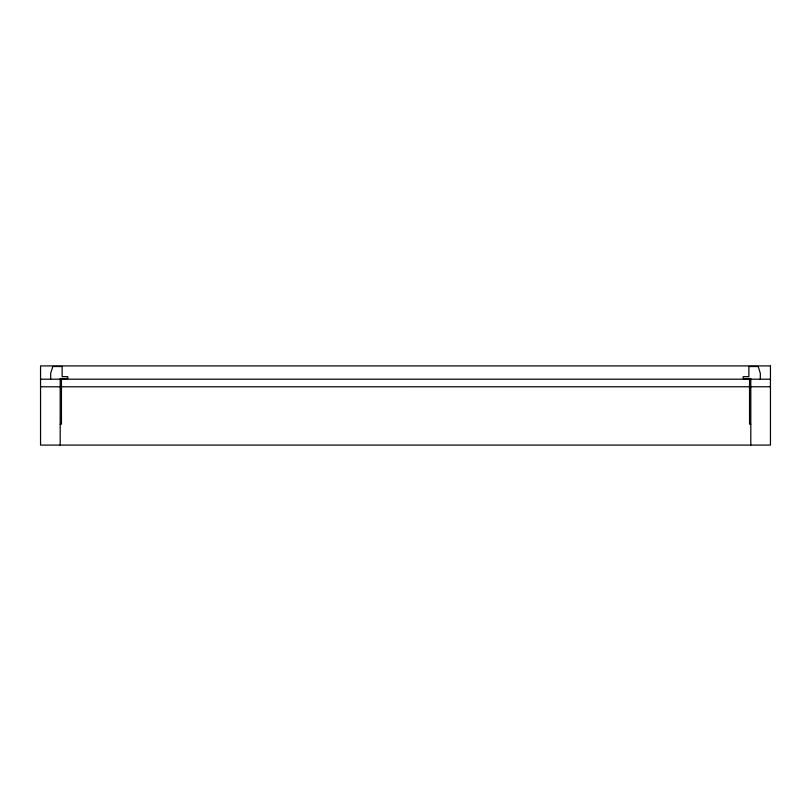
<?xml version="1.0" encoding="UTF-8"?>
<svg xmlns="http://www.w3.org/2000/svg" width="811" height="811" viewBox="0 0 811 811"><rect width="100%" height="100%" fill="white"/><g stroke="black" fill="none" stroke-linecap="round" stroke-linejoin="round"><path stroke-width="1.22" d="M40.55 379.193L770.45 379.193M40.55 386.796L770.45 386.766M60.186 424.183L61.454 424.183L61.454 378.565M750.804 424.183L749.536 424.183L749.536 378.565M760.312 379.193L760.312 373.253L758.194 366.521L748.877 366.521L748.877 376.659L743.2 376.659L743.2 378.565L750.804 378.565L750.804 445.087M60.186 445.087L60.186 378.565L67.789 378.565L67.789 376.659L62.123 376.659L62.123 366.521L52.806 366.521L50.688 373.253L50.688 379.193M770.45 365.913L40.55 365.913L40.55 445.087L770.45 445.087L770.45 365.913"/></g></svg>
